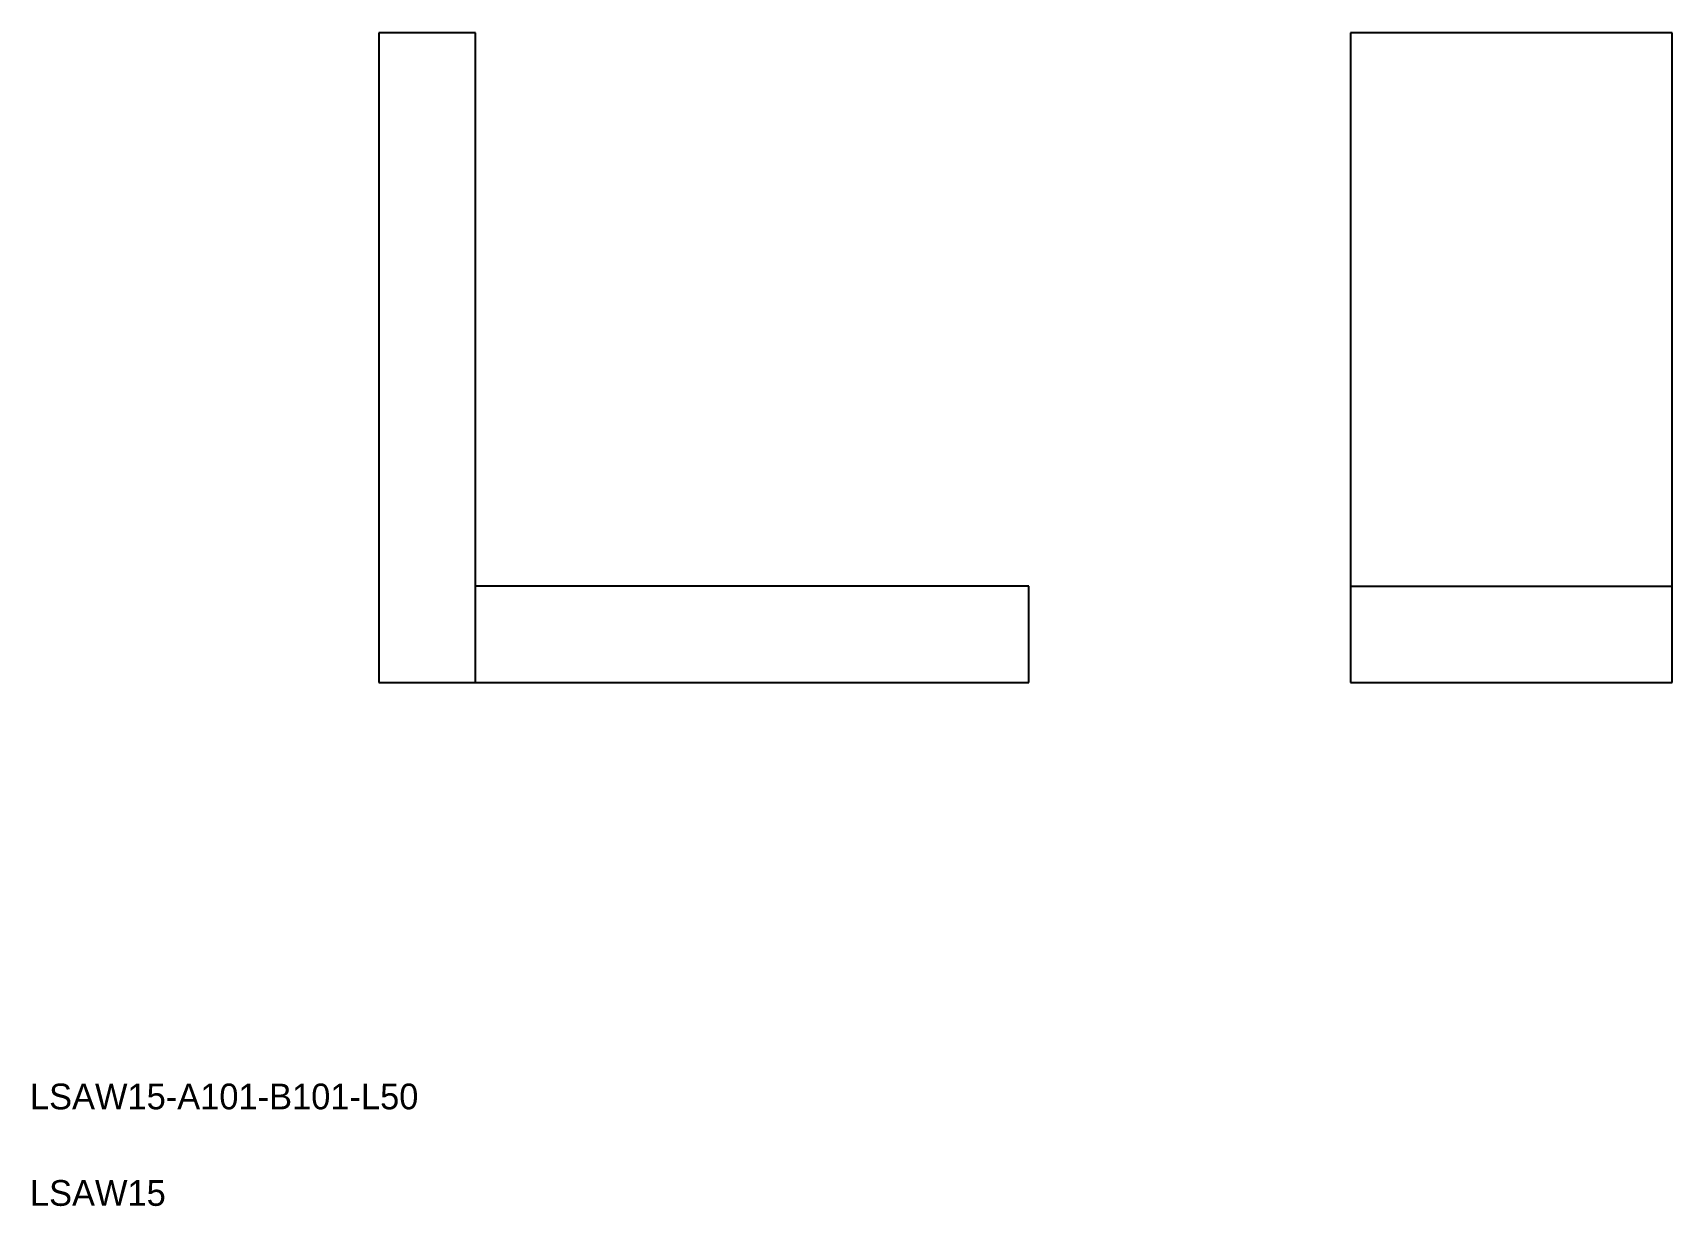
# Model space of a CAD drawing. Extents: x 442 to 696, y 424 to 606.
import ezdxf

# ---------------------------------------------------------------- set-up
doc = ezdxf.new("R2010")
doc.units = 0
doc.layers.get('0').update_dxf_attribs({"linetype": 'CONTINUOUS'})

msp = doc.modelspace()

# ---------------------------------------------------------------- linework, layer by layer
at = {"color": 7, "linetype": 'CONTINUOUS'}
for p, q in [((495.34, 606.36), (495.34, 505.36)), ((510.34, 606.36), (495.34, 606.36)), ((510.34, 505.36), (510.34, 606.36)), ((696.3, 606.36), (646.3, 606.36)), ((646.3, 606.36), (646.3, 505.36)), ((696.3, 505.36), (696.3, 606.36)), ((596.34, 520.36), (510.34, 520.36)), ((596.34, 505.36), (596.34, 520.36)), ((646.3, 520.36), (696.3, 520.36)), ((495.34, 505.36), (596.34, 505.36)), ((646.3, 505.36), (696.3, 505.36))]:
    msp.add_line(p, q, dxfattribs=at)

# ---------------------------------------------------------------- texts
for s, p in [('LSAW15-A101-B101-L50', (441.11, 439.04)), ('LSAW15', (441.11, 424.04))]:
    msp.add_text(s, height=4, dxfattribs=at).set_placement(p)

doc.saveas('drawing.dxf')
